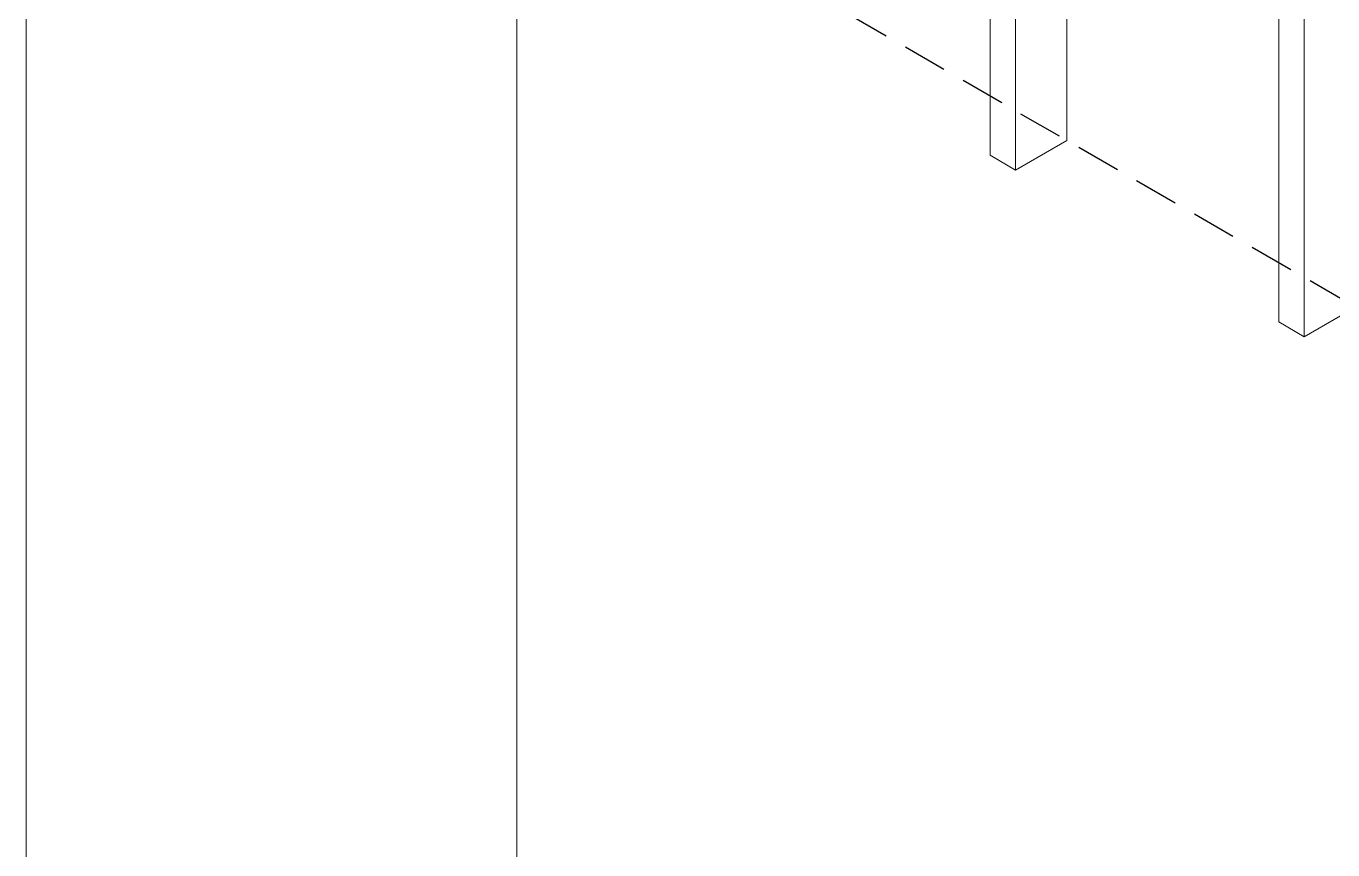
# Model space of a CAD drawing. Extents: x -20676 to 4767, y -817 to 13976.
# Drawn here: x -15921.4 to -15735, y 7857.2 to 7974.7 of the extents above; entities that cross this region are included whole.
import ezdxf

# ---------------------------------------------------------------- set-up
doc = ezdxf.new("R2010")
doc.units = 0
doc.linetypes.add('HIDDEN', pattern=[9.524999999999995, 6.349999999999998, -3.174999999999998])
doc.layers.get('0').update_dxf_attribs({"lineweight": 13})
doc.layers.add('Concreto', color=251, linetype='HIDDEN', lineweight=25)
doc.layers.add('MADEIRA', color=3, linetype='Continuous', lineweight=13)
doc.styles.add('MB_C02', font='arial.ttf', dxfattribs={"height": 2})
doc.styles.add('MB_C03', font='arial.ttf', dxfattribs={"height": 2.5})
doc.styles.add('MB_C04', font='arial.ttf', dxfattribs={"height": 6})

# ---------------------------------------------------------------- blocks, each defined once
blk = doc.blocks.new('A$Ceb89ac90')
at = {"color": 1}
for points in [[(0, 1199.938422038981), (0, 149.9384220389809), (1485.020408163266, 149.9384220389809), (1485.020408163266, 1199.93842203898)], [(70, 1169.938422038981), (70, 179.9384220389809), (1455.020408163266, 179.9384220389809), (1455.020408163266, 1169.93842203898)]]:
    blk.add_lwpolyline(points, close=True, dxfattribs=at)
at = {"color": 5}
for tag, p, height, style in [('REV_05', (1103.143923868443, 338.079376210444), 10.10204081632653, 'MB_C02'), ('DATA_REV_05', (1151.535664655672, 337.9105314332936), 10.10204081632653, 'MB_C02'), ('INFO_REV_05', (1228.12406670913, 337.9105314332936), 10.10204081632653, 'MB_C02'), ('CLIENTE', (449.7281316823537, 328.8349974580518), 12.62755102040816, 'MB_C03'), ('FASE', (924.5710517627467, 320.4624822017494), 10.10204081632653, 'MB_C02'), ('REV_04', (1103.143923868443, 312.8242741696277), 10.10204081632653, 'MB_C02'), ('DATA_REV_04', (1151.535664655672, 312.6554293924773), 10.10204081632653, 'MB_C02'), ('INFO_REV_04', (1228.12406670913, 312.6554293924773), 10.10204081632653, 'MB_C02'), ('REV_03', (1103.143923868443, 287.5691721288114), 10.10204081632653, 'MB_C02'), ('DATA_REV_03', (1151.535664655672, 287.400327351661), 10.10204081632653, 'MB_C02'), ('INFO_REV_03', (1228.12406670913, 287.400327351661), 10.10204081632653, 'MB_C02'), ('PROJETISTA', (767.9894191096864, 285.1053393446065), 10.10204081632653, 'MB_C02'), ('DATA', (924.5710517627467, 285.1053393446065), 10.10204081632653, 'MB_C02'), ('OBRA', (449.7281316823537, 273.3402734001044), 12.62755102040816, 'MB_C03'), ('REV_02', (1103.143923868443, 262.314070087995), 10.10204081632653, 'MB_C02'), ('DATA_REV_02', (1151.535664655672, 262.1452253108446), 10.10204081632653, 'MB_C02'), ('INFO_REV_02', (1228.12406670913, 262.1452253108446), 10.10204081632653, 'MB_C02'), ('ESC', (924.5710517627467, 251.7645628765623), 10.10204081632653, 'MB_C02'), ('COR', (1010.474027549844, 251.7645628765623), 10.10204081632653, 'MB_C02'), ('REV_01', (1103.143923868443, 237.0589680471787), 10.10204081632653, 'MB_C02'), ('DATA_REV_01', (1151.535664655672, 236.8901232700283), 10.10204081632653, 'MB_C02'), ('INFO_REV_01', (1228.12406670913, 236.8901232700283), 10.10204081632653, 'MB_C02'), ('PAVIMENTO', (449.7281316823537, 215.2979856797008), 12.62755102040816, 'MB_C03'), ('FL', (1018.091363710597, 194.6819847951756), 30.30612244897959, 'MB_C04'), ('EMISSÃO_INICIAL', (1228.12406670913, 211.6350212292119), 10.10204081632653, 'MB_C02'), ('REV_00', (1103.143923868443, 211.8038660063624), 10.10204081632653, 'MB_C02'), ('DATA_REV_00', (1151.535664655672, 211.6350212292119), 10.10204081632653, 'MB_C02'), ('REV', (944.1037562522579, 205.0337457898952), 12.62755102040816, 'MB_C03')]:
    blk.add_attdef(tag, p, '', height=height, dxfattribs=dict(at, style=style))
at = {"color": 6, "style": 'MB_C02'}
for tag, p in [('ENDEREÇO_CLIENTE', (449.7281316823537, 307.8317207029119)), ('ENDEREÇO_OBRA', (449.7281316823537, 252.6915491728667)), ('TIPO_DE_PROJETO', (449.7281316823537, 192.2832322929729))]:
    blk.add_attdef(tag, p, '', height=10.10204081632653, dxfattribs=at)

msp = doc.modelspace()

# ---------------------------------------------------------------- linework, layer by layer
at = {"layer": 'Concreto'}
msp.add_line((-15633.73156806046, 7877.999111416637), (-15814.10298781957, 7982.136599168723), dxfattribs=at)
at = {"layer": 'MADEIRA', "extrusion": (-1e-16, 0.816496580927726, 0.5773502691896261)}
for p, q in [((-15783.8729001319, 7956.257495087328), (-15783.8729001319, 8093.586905182052)), ((-15780.22444127284, 7954.151056382983), (-15780.22444127284, 8091.480466477753)), ((-15772.92752355505, 7958.36393379157), (-15772.92752355505, 8087.267589069093)), ((-15742.69743586721, 7932.484829710058), (-15742.69743586721, 8069.814239804871)), ((-15739.04897700814, 7930.378391005743), (-15739.04897700826, 8067.707801100571)), ((-15772.92752355505, 7958.363933791643), (-15780.22444127284, 7954.151056383027)), ((-15780.22444127284, 7954.151056383027), (-15783.8729001319, 7956.257495087328)), ((-15731.75205929058, 7934.591268414402), (-15739.04897700826, 7930.378391005728)), ((-15739.04897700826, 7930.378391005728), (-15742.69743586721, 7932.484829710029))]:
    msp.add_line(p, q, dxfattribs=at)

# ---------------------------------------------------------------- block references
msp.add_blockref('A$Ceb89ac90', (-15921.39728087828, 7382.321038242866))

doc.saveas('drawing.dxf')
